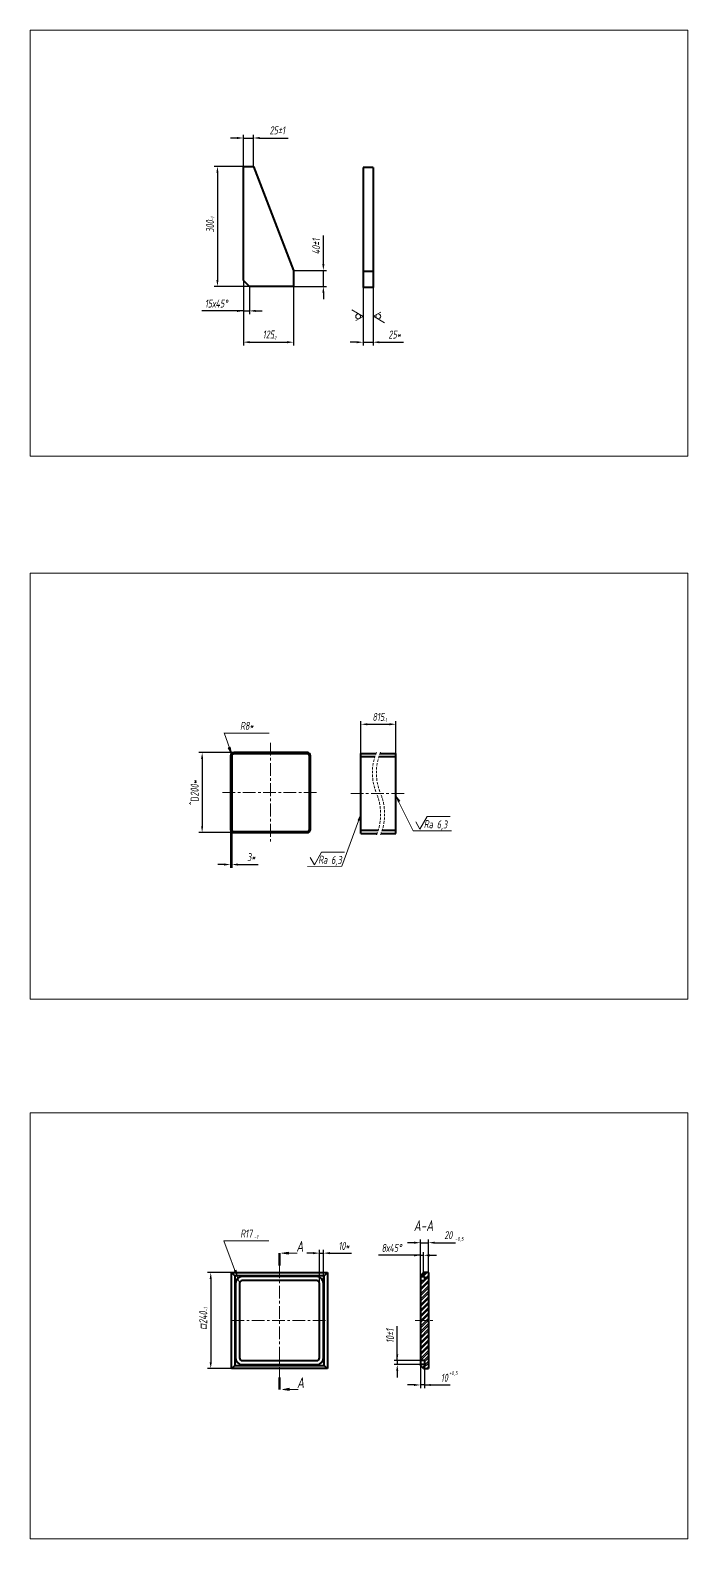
# Model space of a CAD drawing. Header units: millimetres. Extents: x 2336 to 4117, y 14795 to 41339.
# Drawn here: x 2472 to 4117, y 34814 to 38585 of the extents above; entities that cross this region are included whole.
import ezdxf

# ---------------------------------------------------------------- set-up
doc = ezdxf.new("R2010")
doc.units = ezdxf.units.MM
doc.linetypes.add('CENTER', pattern=[50.8, 31.75, -6.35, 6.35, -6.35])
doc.linetypes.add('HIDDEN', pattern=[9.525, 6.35, -3.175])
doc.layers.add('РАЗМЕРЫ', color=7, linetype='Continuous', lineweight=18)
doc.styles.get("Standard").update_dxf_attribs({"font": 'simplex.shx', "width": 0.7, "oblique": 10})
doc.dimstyles.new('Stand2', dxfattribs={"dimtxt": 10, "dimasz": 8, "dimexe": 4, "dimexo": 0, "dimgap": 4, "dimtad": 1, "dimdec": 0, "dimzin": 0, "dimdsep": 46, "dimtxsty": 'Standard', "dimcen": 0, "dimadec": 0, "dimazin": 0, "dimtfac": 1, "dimtdec": 0, "dimtmove": 0, "dimatfit": 3, "dimfxl": 0.18, "dimtolj": 1, "dimtzin": 0, "dimarcsym": 0})
doc.dimstyles.new('Stand4', dxfattribs={"dimtxt": 20, "dimasz": 16, "dimexe": 8, "dimexo": 0, "dimgap": 8, "dimtad": 1, "dimdec": 0, "dimzin": 0, "dimdsep": 46, "dimtxsty": 'Standard', "dimcen": 0, "dimadec": 0, "dimazin": 0, "dimtfac": 1, "dimtdec": 0, "dimtmove": 0, "dimatfit": 3, "dimfxl": 0.18, "dimtolj": 1, "dimtzin": 0, "dimarcsym": 0})
doc.dimstyles.new('Stand5', dxfattribs={"dimtxt": 25, "dimasz": 20, "dimexe": 10, "dimexo": 0, "dimgap": 8, "dimtad": 1, "dimdec": 0, "dimzin": 0, "dimdsep": 46, "dimtxsty": 'Standard', "dimcen": 0, "dimadec": 0, "dimazin": 0, "dimtfac": 1, "dimtdec": 0, "dimtmove": 0, "dimatfit": 3, "dimfxl": 0.18, "dimtolj": 1, "dimtzin": 0, "dimarcsym": 0})

# ---------------------------------------------------------------- blocks, each defined once
blk = doc.blocks.new('*D5067')
at = {"layer": 'DEFPOINTS', "color": 0, "lineweight": 18}
for p in [(2553.8, 38313.3), (2936.9, 38313.3), (2553.8, 37923.3)]:
    blk.add_point(p, dxfattribs=at)
at = {"layer": 'РАЗМЕРЫ', "color": 0, "lineweight": 18, "insert": (2927.9, 38114), "char_height": 10, "attachment_point": 5, "rotation": 90}
blk.add_mtext('\\A1;-1', dxfattribs=at)
blk = doc.blocks.new('*D5068')
at = {"layer": 'DEFPOINTS', "color": 0, "lineweight": 18}
for p in [(2977.5, 38160.2), (3367.5, 38160.2), (3367.5, 37806.7)]:
    blk.add_point(p, dxfattribs=at)
at = {"layer": 'РАЗМЕРЫ', "color": 0, "lineweight": 18, "insert": (3082.2, 37815.7), "char_height": 10, "attachment_point": 5}
blk.add_mtext('\\A1;-1', dxfattribs=at)
blk = doc.blocks.new('_NONE')
blk = doc.blocks.new('*D5071')
at = {"layer": 'DEFPOINTS', "color": 0, "lineweight": 18}
for p in [(3303.5, 37201.4), (3693.5, 37201.4), (3693.5, 36852)]:
    blk.add_point(p, dxfattribs=at)
at = {"layer": 'РАЗМЕРЫ', "color": 0, "lineweight": 18, "insert": (3359, 36861), "char_height": 10, "attachment_point": 5}
blk.add_mtext('\\A1;-1', dxfattribs=at)
blk = doc.blocks.new('*D5077')
at = {"layer": 'DEFPOINTS', "color": 0, "lineweight": 18}
for p in [(3398.9, 36828.3), (3008.9, 36385.4), (3398.9, 36385.4)]:
    blk.add_point(p, dxfattribs=at)
at = {"layer": 'РАЗМЕРЫ', "color": 0, "lineweight": 18, "insert": (3013.6, 36846.3), "char_height": 20, "attachment_point": 5}
blk.add_mtext('\\A1;R8*', dxfattribs=at)
blk = doc.blocks.new('*D5078')
at = {"layer": 'РАЗМЕРЫ', "color": 0, "insert": (3226.3, 36508.9), "char_height": 20, "attachment_point": 5, "rotation": 358.9105}
blk.add_mtext('\\A1; Ra 6,3  \\S;', dxfattribs=at)
blk = doc.blocks.new('*D5080')
at = {"layer": 'РАЗМЕРЫ', "color": 0, "insert": (3490.4, 36597.8), "char_height": 20, "attachment_point": 5, "rotation": 358.9105}
blk.add_mtext('\\A1; Ra 6,3  \\S;', dxfattribs=at)
blk = doc.blocks.new('*D5092')
at = {"layer": 'DEFPOINTS', "color": 0, "lineweight": 18}
for p in [(3030.2, 38315.8), (3005.2, 38244.8), (3030.2, 38244.8)]:
    blk.add_point(p, dxfattribs=at)
at = {"layer": 'РАЗМЕРЫ', "color": 0, "lineweight": -2}
for p, q in [((3005.2, 38244.8), (3005.2, 38323.8)), ((3030.2, 38244.8), (3030.2, 38323.8)), ((2989.2, 38315.8), (2973.2, 38315.8)), ((3005.2, 38315.8), (3030.2, 38315.8)), ((3046.2, 38315.8), (3117.5, 38315.8)), ((3046.2, 38315.8), (3117.5, 38315.8))]:
    blk.add_line(p, q, dxfattribs=at)
at = {"layer": 'РАЗМЕРЫ', "color": 0, "lineweight": 18}
for points in [[(2989.2, 38313.2), (2989.2, 38318.5), (3005.2, 38315.8)], [(3046.2, 38318.5), (3046.2, 38313.2), (3030.2, 38315.8)]]:
    blk.add_solid(points, dxfattribs=at)
at = {"layer": 'РАЗМЕРЫ', "color": 0, "lineweight": 18, "insert": (3089.9, 38335), "char_height": 20, "attachment_point": 5}
blk.add_mtext('\\A1;25%%p1', dxfattribs=at)
blk = doc.blocks.new('*D5095')
at = {"layer": 'DEFPOINTS', "color": 0, "lineweight": 18}
for p in [(3130.2, 37984.8), (3205.1, 37984.8), (3130.2, 37944.8)]:
    blk.add_point(p, dxfattribs=at)
at = {"layer": 'РАЗМЕРЫ', "color": 0, "lineweight": -2}
for p, q in [((3205.1, 38000.8), (3205.1, 38072.2)), ((3205.1, 38000.8), (3205.1, 38072.2)), ((3130.2, 37984.8), (3213.1, 37984.8)), ((3205.1, 37944.8), (3205.1, 37984.8)), ((3130.2, 37944.8), (3213.1, 37944.8)), ((3205.1, 37928.8), (3205.1, 37912.8))]:
    blk.add_line(p, q, dxfattribs=at)
at = {"layer": 'РАЗМЕРЫ', "color": 0, "lineweight": 18}
for points in [[(3202.4, 38000.8), (3207.8, 38000.8), (3205.1, 37984.8)], [(3207.8, 37928.8), (3202.4, 37928.8), (3205.1, 37944.8)]]:
    blk.add_solid(points, dxfattribs=at)
at = {"layer": 'РАЗМЕРЫ', "color": 0, "lineweight": 18, "insert": (3187.1, 38044.5), "char_height": 20, "attachment_point": 5, "rotation": 90}
blk.add_mtext('\\A1;40%%p1', dxfattribs=at)
blk = doc.blocks.new('*D5098')
at = {"layer": 'DEFPOINTS', "color": 0, "lineweight": 18}
for p in [(3005.2, 37959.8), (3020.2, 37944.8), (3020.2, 37883.6)]:
    blk.add_point(p, dxfattribs=at)
at = {"layer": 'РАЗМЕРЫ', "color": 0, "lineweight": -2}
for p, q in [((3005.2, 37959.8), (3005.2, 37875.6)), ((3020.2, 37944.8), (3020.2, 37875.6)), ((3005.2, 37883.6), (2901.6, 37883.6)), ((3005.2, 37883.6), (2901.6, 37883.6)), ((2989.2, 37883.6), (2973.2, 37883.6)), ((3005.2, 37883.6), (3020.2, 37883.6)), ((3036.2, 37883.6), (3052.2, 37883.6))]:
    blk.add_line(p, q, dxfattribs=at)
at = {"layer": 'РАЗМЕРЫ', "color": 0, "lineweight": 18}
for points in [[(2989.2, 37880.9), (2989.2, 37886.3), (3005.2, 37883.6)], [(3036.2, 37886.3), (3036.2, 37880.9), (3020.2, 37883.6)]]:
    blk.add_solid(points, dxfattribs=at)
at = {"layer": 'РАЗМЕРЫ', "color": 0, "lineweight": 18, "insert": (2937.4, 37902), "char_height": 20, "attachment_point": 5}
blk.add_mtext('\\A1;15х45%%d', dxfattribs=at)
blk = doc.blocks.new('*D5101')
at = {"layer": 'DEFPOINTS', "color": 0, "lineweight": 18}
for p in [(3005.2, 37960.3), (3130.2, 37944.9), (3130.2, 37805.4)]:
    blk.add_point(p, dxfattribs=at)
at = {"layer": 'РАЗМЕРЫ', "color": 0, "lineweight": -2}
for p, q in [((3005.2, 37960.3), (3005.2, 37797.4)), ((3130.2, 37944.9), (3130.2, 37797.4)), ((3021.2, 37805.4), (3114.2, 37805.4))]:
    blk.add_line(p, q, dxfattribs=at)
at = {"layer": 'РАЗМЕРЫ', "color": 0, "lineweight": 18}
for points in [[(3021.2, 37808.1), (3021.2, 37802.7), (3005.2, 37805.4)], [(3114.2, 37802.7), (3114.2, 37808.1), (3130.2, 37805.4)]]:
    blk.add_solid(points, dxfattribs=at)
at = {"layer": 'РАЗМЕРЫ', "color": 0, "lineweight": 18, "insert": (3067.7, 37824.6), "char_height": 20, "attachment_point": 5}
blk.add_mtext('\\A1;125', dxfattribs=at)
blk = doc.blocks.new('*D5104')
at = {"layer": 'DEFPOINTS', "color": 0, "lineweight": 18}
for p in [(3017.7, 38244.8), (2940.2, 37944.8), (3020.2, 37944.8)]:
    blk.add_point(p, dxfattribs=at)
at = {"layer": 'РАЗМЕРЫ', "color": 0, "lineweight": -2}
for p, q in [((3017.7, 38244.8), (2932.2, 38244.8)), ((2940.2, 38228.8), (2940.2, 37960.8)), ((3020.2, 37944.8), (2932.2, 37944.8))]:
    blk.add_line(p, q, dxfattribs=at)
at = {"layer": 'РАЗМЕРЫ', "color": 0, "lineweight": 18}
for points in [[(2942.9, 38228.8), (2937.6, 38228.8), (2940.2, 38244.8)], [(2937.6, 37960.8), (2942.9, 37960.8), (2940.2, 37944.8)]]:
    blk.add_solid(points, dxfattribs=at)
at = {"layer": 'РАЗМЕРЫ', "color": 0, "lineweight": 18, "insert": (2921.8, 38094.8), "char_height": 20, "attachment_point": 5, "rotation": 90}
blk.add_mtext('\\A1;300', dxfattribs=at)
blk = doc.blocks.new('*D5107')
at = {"layer": 'DEFPOINTS', "color": 0, "lineweight": 18}
for p in [(3304.3, 37942.4), (3329.3, 37942.4), (3329.3, 37805.3)]:
    blk.add_point(p, dxfattribs=at)
at = {"layer": 'РАЗМЕРЫ', "color": 0, "lineweight": -2}
for p, q in [((3304.3, 37942.4), (3304.3, 37797.3)), ((3329.3, 37942.4), (3329.3, 37797.3)), ((3288.3, 37805.3), (3272.3, 37805.3)), ((3304.3, 37805.3), (3329.3, 37805.3)), ((3345.3, 37805.3), (3405.5, 37805.3)), ((3345.3, 37805.3), (3405.5, 37805.3))]:
    blk.add_line(p, q, dxfattribs=at)
at = {"layer": 'РАЗМЕРЫ', "color": 0, "lineweight": 18}
for points in [[(3288.3, 37802.6), (3288.3, 37807.9), (3304.3, 37805.3)], [(3345.3, 37807.9), (3345.3, 37802.6), (3329.3, 37805.3)]]:
    blk.add_solid(points, dxfattribs=at)
at = {"layer": 'РАЗМЕРЫ', "color": 0, "lineweight": 18, "insert": (3383.4, 37824.4), "char_height": 20, "attachment_point": 5}
blk.add_mtext('\\A1;25*', dxfattribs=at)
blk = doc.blocks.new('*D5109')
at = {"layer": 'DEFPOINTS', "color": 0, "lineweight": 18}
for p in [(2981.4, 36779.4), (2902, 36579.4), (2981.4, 36579.4)]:
    blk.add_point(p, dxfattribs=at)
at = {"layer": 'РАЗМЕРЫ', "color": 0, "lineweight": -2}
for p, q in [((2981.4, 36779.4), (2894, 36779.4)), ((2902, 36763.4), (2902, 36595.4)), ((2981.4, 36579.4), (2894, 36579.4))]:
    blk.add_line(p, q, dxfattribs=at)
at = {"layer": 'РАЗМЕРЫ', "color": 0, "lineweight": 18}
for points in [[(2904.6, 36763.4), (2899.3, 36763.4), (2902, 36779.4)], [(2899.3, 36595.4), (2904.6, 36595.4), (2902, 36579.4)]]:
    blk.add_solid(points, dxfattribs=at)
at = {"layer": 'РАЗМЕРЫ', "color": 0, "lineweight": 18, "insert": (2883.2, 36679.4), "char_height": 20, "attachment_point": 5, "rotation": 90}
blk.add_mtext('\\A1;{\\Q0;^D}200*', dxfattribs=at)
blk = doc.blocks.new('*D5111')
at = {"layer": 'DEFPOINTS', "color": 0, "lineweight": 18}
for p in [(2973, 36587.8), (2976, 36587.8), (2976, 36499.6)]:
    blk.add_point(p, dxfattribs=at)
at = {"layer": 'РАЗМЕРЫ', "color": 0, "lineweight": -2}
for p, q in [((2973, 36587.8), (2973, 36491.6)), ((2976, 36587.8), (2976, 36491.6)), ((2957, 36499.6), (2941, 36499.6)), ((2973, 36499.6), (2976, 36499.6)), ((2992, 36499.6), (3041.7, 36499.6)), ((2992, 36499.6), (3041.7, 36499.6))]:
    blk.add_line(p, q, dxfattribs=at)
at = {"layer": 'РАЗМЕРЫ', "color": 0, "lineweight": 18}
for points in [[(2957, 36496.9), (2957, 36502.3), (2973, 36499.6)], [(2992, 36502.3), (2992, 36496.9), (2976, 36499.6)]]:
    blk.add_solid(points, dxfattribs=at)
at = {"layer": 'РАЗМЕРЫ', "color": 0, "lineweight": 18, "insert": (3024.9, 36518), "char_height": 20, "attachment_point": 5}
blk.add_mtext('\\A1;3*', dxfattribs=at)
blk = doc.blocks.new('*D5113')
at = {"layer": 'DEFPOINTS', "color": 0, "lineweight": 18}
for p in [(3386.3, 36850.3), (3299.2, 36769), (3386.3, 36769)]:
    blk.add_point(p, dxfattribs=at)
at = {"layer": 'РАЗМЕРЫ', "color": 0, "lineweight": -2}
for p, q in [((3299.2, 36769), (3299.2, 36858.3)), ((3315.2, 36850.3), (3370.3, 36850.3)), ((3386.3, 36769), (3386.3, 36858.3))]:
    blk.add_line(p, q, dxfattribs=at)
at = {"layer": 'РАЗМЕРЫ', "color": 0, "lineweight": 18}
for points in [[(3315.2, 36852.9), (3315.2, 36847.6), (3299.2, 36850.3)], [(3370.3, 36847.6), (3370.3, 36852.9), (3386.3, 36850.3)]]:
    blk.add_solid(points, dxfattribs=at)
at = {"layer": 'РАЗМЕРЫ', "color": 0, "lineweight": 18, "insert": (3342.7, 36868.7), "char_height": 20, "attachment_point": 5}
blk.add_mtext('\\A1;815', dxfattribs=at)
blk = doc.blocks.new('*D5157')
at = {"layer": 'DEFPOINTS', "color": 0, "lineweight": 18}
for p in [(3389.9, 35249.5), (3457.8, 35259.5), (3457.8, 35249.5)]:
    blk.add_point(p, dxfattribs=at)
at = {"layer": 'РАЗМЕРЫ', "color": 0, "linetype": 'Continuous', "lineweight": -2}
for p, q in [((3389.9, 35259.5), (3389.9, 35345.8)), ((3389.9, 35259.5), (3389.9, 35345.8)), ((3389.9, 35275.5), (3389.9, 35291.5)), ((3457.8, 35259.5), (3381.9, 35259.5)), ((3457.8, 35249.5), (3381.9, 35249.5)), ((3389.9, 35259.5), (3389.9, 35249.5)), ((3389.9, 35233.5), (3389.9, 35217.5))]:
    blk.add_line(p, q, dxfattribs=at)
at = {"layer": 'РАЗМЕРЫ', "color": 0, "lineweight": 18}
for points in [[(3387.2, 35275.5), (3392.5, 35275.5), (3389.9, 35259.5)], [(3392.5, 35233.5), (3387.2, 35233.5), (3389.9, 35249.5)]]:
    blk.add_solid(points, dxfattribs=at)
at = {"layer": 'РАЗМЕРЫ', "color": 0, "lineweight": 18, "insert": (3371.9, 35321.1), "char_height": 20, "attachment_point": 5, "rotation": 90}
blk.add_mtext('\\A1;10%%p1', dxfattribs=at)
blk = doc.blocks.new('*D5158')
at = {"layer": 'DEFPOINTS', "color": 0, "lineweight": 18}
for p in [(3447.8, 35249.5), (3457.8, 35249.5), (3447.8, 35198.6)]:
    blk.add_point(p, dxfattribs=at)
at = {"layer": 'РАЗМЕРЫ', "color": 0, "linetype": 'Continuous', "lineweight": -2}
for p, q in [((3447.8, 35249.5), (3447.8, 35190.6)), ((3457.8, 35249.5), (3457.8, 35190.6)), ((3431.8, 35198.6), (3415.8, 35198.6)), ((3457.8, 35198.6), (3447.8, 35198.6)), ((3457.8, 35198.6), (3522.6, 35198.6)), ((3457.8, 35198.6), (3522.6, 35198.6)), ((3473.8, 35198.6), (3489.8, 35198.6))]:
    blk.add_line(p, q, dxfattribs=at)
at = {"layer": 'РАЗМЕРЫ', "color": 0, "lineweight": 18}
for points in [[(3431.8, 35196), (3431.8, 35201.3), (3447.8, 35198.6)], [(3473.8, 35201.3), (3473.8, 35196), (3457.8, 35198.6)]]:
    blk.add_solid(points, dxfattribs=at)
at = {"layer": 'РАЗМЕРЫ', "color": 0, "lineweight": 18, "insert": (3507.7, 35216.6), "char_height": 20, "attachment_point": 5}
blk.add_mtext('\\A1;10', dxfattribs=at)
blk = doc.blocks.new('*D5159')
at = {"layer": 'DEFPOINTS', "color": 0, "lineweight": 18}
for p in [(3335.2, 35544.8), (3725.2, 35544.8), (3725.2, 35217.3)]:
    blk.add_point(p, dxfattribs=at)
at = {"layer": 'РАЗМЕРЫ', "color": 0, "lineweight": 18, "insert": (3530.3, 35227.3), "char_height": 10, "attachment_point": 5}
blk.add_mtext('\\A1;+0,5', dxfattribs=at)
blk = doc.blocks.new('*D5160')
at = {"layer": 'DEFPOINTS', "color": 0, "lineweight": 18}
for p in [(3455.8, 35522.8), (3447.8, 35471.5), (3455.8, 35479.5)]:
    blk.add_point(p, dxfattribs=at)
at = {"layer": 'РАЗМЕРЫ', "color": 0, "linetype": 'Continuous', "lineweight": -2}
for p, q in [((3447.8, 35471.5), (3447.8, 35530.8)), ((3455.8, 35479.5), (3455.8, 35530.8)), ((3447.8, 35522.8), (3342.6, 35522.8)), ((3447.8, 35522.8), (3342.6, 35522.8)), ((3431.8, 35522.8), (3415.8, 35522.8)), ((3447.8, 35522.8), (3455.8, 35522.8)), ((3471.8, 35522.8), (3487.8, 35522.8))]:
    blk.add_line(p, q, dxfattribs=at)
at = {"layer": 'РАЗМЕРЫ', "color": 0, "lineweight": 18}
for points in [[(3431.8, 35520.1), (3431.8, 35525.5), (3447.8, 35522.8)], [(3471.8, 35525.5), (3471.8, 35520.1), (3455.8, 35522.8)]]:
    blk.add_solid(points, dxfattribs=at)
at = {"layer": 'РАЗМЕРЫ', "color": 0, "lineweight": 18, "insert": (3375.7, 35541.2), "char_height": 20, "attachment_point": 5}
blk.add_mtext('\\A1;8х45%%d', dxfattribs=at)
blk = doc.blocks.new('*D5161')
at = {"layer": 'DEFPOINTS', "color": 0, "lineweight": 18}
for p in [(3467.8, 35554.3), (3447.8, 35459.1), (3467.8, 35479)]:
    blk.add_point(p, dxfattribs=at)
at = {"layer": 'РАЗМЕРЫ', "color": 0, "linetype": 'Continuous', "lineweight": -2}
for p, q in [((3431.8, 35554.3), (3415.8, 35554.3)), ((3447.8, 35459.1), (3447.8, 35562.3)), ((3447.8, 35554.3), (3467.8, 35554.3)), ((3467.8, 35479), (3467.8, 35562.3)), ((3483.8, 35554.3), (3535.4, 35554.3)), ((3483.8, 35554.3), (3535.4, 35554.3))]:
    blk.add_line(p, q, dxfattribs=at)
at = {"layer": 'РАЗМЕРЫ', "color": 0, "lineweight": 18}
for points in [[(3431.8, 35551.6), (3431.8, 35556.9), (3447.8, 35554.3)], [(3483.8, 35556.9), (3483.8, 35551.6), (3467.8, 35554.3)]]:
    blk.add_solid(points, dxfattribs=at)
at = {"layer": 'РАЗМЕРЫ', "color": 0, "lineweight": 18, "insert": (3517.6, 35573.1), "char_height": 20, "attachment_point": 5}
blk.add_mtext('\\A1;20', dxfattribs=at)
blk = doc.blocks.new('*D5162')
at = {"layer": 'DEFPOINTS', "color": 0, "lineweight": 18}
for p in [(3343, 35900.1), (3733, 35900.1), (3733, 35552.7)]:
    blk.add_point(p, dxfattribs=at)
at = {"layer": 'РАЗМЕРЫ', "color": 0, "lineweight": 18, "insert": (3545.1, 35562.7), "char_height": 10, "attachment_point": 5}
blk.add_mtext('\\A1;-0,5', dxfattribs=at)
blk = doc.blocks.new('*D5163')
at = {"layer": 'DEFPOINTS', "color": 0, "lineweight": 18}
for p in [(2975.9, 35479.5), (2923.5, 35239.5), (2975.9, 35239.5)]:
    blk.add_point(p, dxfattribs=at)
at = {"layer": 'РАЗМЕРЫ', "color": 0, "linetype": 'Continuous', "lineweight": -2}
for p, q in [((2975.9, 35479.5), (2915.5, 35479.5)), ((2923.5, 35463.5), (2923.5, 35255.5)), ((2975.9, 35239.5), (2915.5, 35239.5))]:
    blk.add_line(p, q, dxfattribs=at)
at = {"layer": 'РАЗМЕРЫ', "color": 0, "lineweight": 18}
for points in [[(2926.1, 35463.5), (2920.8, 35463.5), (2923.5, 35479.5)], [(2920.8, 35255.5), (2926.1, 35255.5), (2923.5, 35239.5)]]:
    blk.add_solid(points, dxfattribs=at)
at = {"layer": 'РАЗМЕРЫ', "color": 0, "lineweight": 18, "insert": (2904.7, 35359.5), "char_height": 20, "attachment_point": 5, "rotation": 90}
blk.add_mtext('\\A1;□240', dxfattribs=at)
blk = doc.blocks.new('*D5164')
at = {"layer": 'DEFPOINTS', "color": 0, "lineweight": 18}
for p in [(2537.5, 35590.4), (2919.7, 35590.4), (2537.5, 35200.4)]:
    blk.add_point(p, dxfattribs=at)
at = {"layer": 'РАЗМЕРЫ', "color": 0, "lineweight": 18, "insert": (2910.7, 35387.4), "char_height": 10, "attachment_point": 5, "rotation": 90}
blk.add_mtext('\\A1;-1', dxfattribs=at)
blk = doc.blocks.new('*D5165')
at = {"layer": 'DEFPOINTS', "color": 0, "lineweight": 18}
for p in [(3205.4, 35528.1), (3195.4, 35452.1), (3205.4, 35452.1)]:
    blk.add_point(p, dxfattribs=at)
at = {"layer": 'РАЗМЕРЫ', "color": 0, "linetype": 'Continuous', "lineweight": -2}
for p, q in [((3179.4, 35528.1), (3163.4, 35528.1)), ((3195.4, 35452.1), (3195.4, 35536.1)), ((3195.4, 35528.1), (3205.4, 35528.1)), ((3205.4, 35452.1), (3205.4, 35536.1)), ((3221.4, 35528.1), (3275.8, 35528.1)), ((3221.4, 35528.1), (3275.8, 35528.1))]:
    blk.add_line(p, q, dxfattribs=at)
at = {"layer": 'РАЗМЕРЫ', "color": 0, "lineweight": 18}
for points in [[(3179.4, 35525.5), (3179.4, 35530.8), (3195.4, 35528.1)], [(3221.4, 35530.8), (3221.4, 35525.5), (3205.4, 35528.1)]]:
    blk.add_solid(points, dxfattribs=at)
at = {"layer": 'РАЗМЕРЫ', "color": 0, "lineweight": 18, "insert": (3256.6, 35546.1), "char_height": 20, "attachment_point": 5}
blk.add_mtext('\\A1;10*', dxfattribs=at)
blk = doc.blocks.new('*D5179')
at = {"layer": 'DEFPOINTS', "color": 0, "lineweight": 18}
for p in [(2951.2, 35876.5), (3341.2, 35876.5), (3341.2, 35523.7)]:
    blk.add_point(p, dxfattribs=at)
at = {"layer": 'РАЗМЕРЫ', "color": 0, "lineweight": 18, "insert": (3146.2, 35545.2), "char_height": 27, "attachment_point": 5}
blk.add_mtext('\\A1;A', dxfattribs=at)
blk = doc.blocks.new('*D5180')
at = {"layer": 'DEFPOINTS', "color": 0, "lineweight": 18}
for p in [(2953, 35535.8), (3343, 35535.8), (3343, 35183)]:
    blk.add_point(p, dxfattribs=at)
at = {"layer": 'РАЗМЕРЫ', "color": 0, "lineweight": 18, "insert": (3148, 35204.5), "char_height": 27, "attachment_point": 5}
blk.add_mtext('\\A1;A', dxfattribs=at)
blk = doc.blocks.new('*D5181')
at = {"layer": 'DEFPOINTS', "color": 0, "lineweight": 18}
for p in [(3397.7, 35559), (3007.7, 35116.1), (3397.7, 35116.1)]:
    blk.add_point(p, dxfattribs=at)
at = {"layer": 'РАЗМЕРЫ', "color": 0, "lineweight": 18, "insert": (3012.4, 35577), "char_height": 20, "attachment_point": 5}
blk.add_mtext('\\A1;R17', dxfattribs=at)
blk = doc.blocks.new('*D5182')
at = {"layer": 'DEFPOINTS', "color": 0, "lineweight": 18}
for p in [(2842.7, 35912), (3232.7, 35912), (3232.7, 35559.2)]:
    blk.add_point(p, dxfattribs=at)
at = {"layer": 'РАЗМЕРЫ', "color": 0, "lineweight": 18, "insert": (3037, 35568.2), "char_height": 10, "attachment_point": 5}
blk.add_mtext('\\A1;-1', dxfattribs=at)
blk = doc.blocks.new('*D5183')
at = {"layer": 'DEFPOINTS', "color": 0, "lineweight": 18}
for p in [(3234.9, 35931), (3624.9, 35931), (3624.9, 35575.4)]:
    blk.add_point(p, dxfattribs=at)
at = {"layer": 'РАЗМЕРЫ', "color": 0, "lineweight": 18, "insert": (3455.6, 35596.9), "char_height": 27, "attachment_point": 5}
blk.add_mtext('\\A1;A-А', dxfattribs=at)

msp = doc.modelspace()

# ---------------------------------------------------------------- hatches: boundary and pattern name
at = {"linetype": 'Continuous', "lineweight": 18}
h = msp.add_hatch(dxfattribs=at)
h.set_pattern_fill('ANSI32', style=0)
h.set_pattern_definition([(45, (788.68, 28766.487), (-6.735192, 6.735192), []), (45, (793.17, 28766.487), (-6.735192, 6.735192), [])])
h.paths.add_polyline_path([(3457.77, 35259.52), (3457.77, 35249.52), (3447.77, 35249.52), (3447.77, 35247.52), (3455.77, 35239.52), (3467.77, 35239.52), (3467.77, 35479.52), (3455.77, 35479.52), (3447.77, 35471.52), (3447.77, 35469.52), (3457.77, 35469.52), (3457.77, 35459.52), (3447.77, 35459.52), (3447.77, 35259.52)], flags=0)
at = {"layer": 'РАЗМЕРЫ', "linetype": 'Continuous', "lineweight": 18}
h = msp.add_hatch(color=256, dxfattribs=at)
h.dxf.hatch_style = 1
h.paths.add_polyline_path([(2971.18, 36788.98), (2970.1, 36792.07), (2972.22, 36792.87), (2972.7, 36790.45)])
h.paths.add_polyline_path([(2971.18, 36788.98), (2969.4, 36787.25), (2967.23, 36790.97), (2970.1, 36792.07)])
h.paths.add_polyline_path([(2971.18, 36788.98), (2972.7, 36790.45), (2974.57, 36781.12), (2974.1, 36780.67)])
h.paths.add_polyline_path([(2971.18, 36788.98), (2974.1, 36780.67), (2973.55, 36780.13), (2969.4, 36787.25)])
h.paths.add_polyline_path([(2974.1, 36780.67), (2975.4, 36776.96), (2973.55, 36780.13)])
h.paths.add_polyline_path([(2974.57, 36781.12), (2975.4, 36776.96), (2974.1, 36780.67)])
h = msp.add_hatch(color=256, dxfattribs=at)
h.dxf.hatch_style = 1
h.paths.add_polyline_path([(3392.26, 36659.05), (3393.81, 36656.17), (3391.85, 36655.05), (3390.99, 36657.36)])
h.paths.add_polyline_path([(3392.26, 36659.05), (3393.75, 36661.03), (3396.48, 36657.69), (3393.81, 36656.17)])
h.paths.add_polyline_path([(3392.26, 36659.05), (3390.99, 36657.36), (3387.69, 36666.28), (3388.08, 36666.8)])
h.paths.add_polyline_path([(3392.26, 36659.05), (3388.08, 36666.8), (3388.54, 36667.42), (3393.75, 36661.03)])
h.paths.add_polyline_path([(3388.08, 36666.8), (3386.22, 36670.26), (3388.54, 36667.42)])
h.paths.add_polyline_path([(3387.69, 36666.28), (3386.22, 36670.26), (3388.08, 36666.8)])
h = msp.add_hatch(color=256, dxfattribs=at)
h.dxf.hatch_style = 1
h.paths.add_polyline_path([(3295.09, 36612.67), (3294.04, 36609.57), (3291.88, 36610.24), (3292.99, 36612.44)])
h.paths.add_polyline_path([(3295.09, 36612.67), (3297.56, 36612.93), (3296.98, 36608.66), (3294.04, 36609.57)])
h.paths.add_polyline_path([(3295.09, 36612.67), (3292.99, 36612.44), (3297.27, 36620.94), (3297.91, 36621.01)])
h.paths.add_polyline_path([(3295.09, 36612.67), (3297.91, 36621.01), (3298.67, 36621.09), (3297.56, 36612.93)])
h.paths.add_polyline_path([(3297.91, 36621.01), (3299.17, 36624.73), (3298.67, 36621.09)])
h.paths.add_polyline_path([(3297.27, 36620.94), (3299.17, 36624.73), (3297.91, 36621.01)])
h = msp.add_hatch(color=256, dxfattribs=at)
h.dxf.hatch_style = 1
h.paths.add_polyline_path([(3117.64, 35528.3), (3117.64, 35530.97), (3101.64, 35528.3)])
h.paths.add_polyline_path([(3101.64, 35528.3), (3117.64, 35528.3), (3117.64, 35525.63)])
h = msp.add_hatch(color=256, dxfattribs=at)
h.dxf.hatch_style = 1
h.paths.add_polyline_path([(2985.75, 35481.64), (2984.67, 35484.73), (2986.78, 35485.53), (2987.26, 35483.11)])
h.paths.add_polyline_path([(2985.75, 35481.64), (2983.96, 35479.92), (2981.79, 35483.64), (2984.67, 35484.73)])
h.paths.add_polyline_path([(2985.75, 35481.64), (2987.26, 35483.11), (2989.13, 35473.78), (2988.66, 35473.33)])
h.paths.add_polyline_path([(2985.75, 35481.64), (2988.66, 35473.33), (2988.11, 35472.8), (2983.96, 35479.92)])
h.paths.add_polyline_path([(2988.66, 35473.33), (2989.96, 35469.63), (2988.11, 35472.8)])
h.paths.add_polyline_path([(2989.13, 35473.78), (2989.96, 35469.63), (2988.66, 35473.33)])
h = msp.add_hatch(color=256, dxfattribs=at)
h.dxf.hatch_style = 1
h.paths.add_polyline_path([(3119.5, 35190.31), (3103.5, 35187.64), (3119.5, 35187.64)])
h.paths.add_polyline_path([(3119.5, 35184.98), (3119.5, 35187.64), (3103.5, 35187.64)])

# ---------------------------------------------------------------- linework, layer by layer
at = {"color": 7, "linetype": 'Continuous', "lineweight": 40}
for p, q in [((3005.24, 38244.78), (3030.24, 38244.78)), ((3005.24, 37959.78), (3005.24, 38244.78)), ((3030.24, 38244.78), (3130.24, 37984.78)), ((3329.27, 38242.44), (3304.27, 38242.44)), ((3304.27, 38242.44), (3304.27, 37982.44)), ((3329.27, 38242.44), (3329.27, 37982.44)), ((3130.24, 37984.78), (3130.24, 37944.78)), ((3329.27, 37982.44), (3304.27, 37982.44)), ((3304.27, 37982.44), (3304.27, 37942.44)), ((3329.27, 37982.44), (3329.27, 37942.44)), ((3005.24, 37959.78), (3020.24, 37944.78)), ((3130.24, 37944.78), (3020.24, 37944.78)), ((3329.27, 37942.44), (3304.27, 37942.44)), ((2973.04, 36771.41), (2973.04, 36587.41)), ((2976.04, 36771.41), (2976.04, 36587.41)), ((3165.04, 36779.41), (2981.04, 36779.41)), ((3165.04, 36776.41), (2981.04, 36776.41)), ((3170.04, 36587.41), (3170.04, 36771.41)), ((3173.04, 36587.41), (3173.04, 36771.41)), ((3299.17, 36769.33), (3299.17, 36777.33)), ((3299.17, 36777.33), (3336.78, 36777.33)), ((3346.78, 36777.33), (3386.26, 36777.33)), ((3386.26, 36769.33), (3386.26, 36777.33)), ((3299.17, 36769.33), (3333.97, 36769.33)), ((3299.17, 36585.33), (3299.17, 36769.33)), ((3343.97, 36769.33), (3386.26, 36769.33)), ((3386.26, 36585.33), (3386.26, 36769.33)), ((2981.04, 36582.41), (3165.04, 36582.41)), ((3299.17, 36577.33), (3299.17, 36585.33)), ((3299.17, 36585.33), (3342.14, 36585.33)), ((3352.14, 36585.33), (3386.26, 36585.33)), ((3386.26, 36577.33), (3386.26, 36585.33)), ((2981.04, 36579.41), (3165.04, 36579.41)), ((3299.17, 36577.33), (3339.33, 36577.33)), ((3349.33, 36577.33), (3386.26, 36577.33)), ((2975.42, 35239.52), (2975.42, 35479.52)), ((2975.42, 35479.52), (2983.42, 35471.52)), ((2975.42, 35479.52), (3215.42, 35479.52)), ((2983.42, 35471.52), (2983.42, 35247.52)), ((3207.42, 35471.52), (2983.42, 35471.52)), ((2985.42, 35452.52), (2985.42, 35266.52)), ((2995.42, 35452.52), (2995.42, 35266.52)), ((3188.42, 35469.52), (3002.42, 35469.52)), ((3188.42, 35459.52), (3002.42, 35459.52)), ((3195.42, 35266.52), (3195.42, 35452.52)), ((3205.42, 35266.52), (3205.42, 35452.52)), ((3207.42, 35471.52), (3215.42, 35479.52)), ((3207.42, 35247.52), (3207.42, 35471.52)), ((3215.42, 35479.52), (3215.42, 35239.52)), ((3447.77, 35471.52), (3455.77, 35479.52)), ((3447.77, 35471.52), (3447.77, 35469.52)), ((3447.77, 35469.52), (3457.77, 35469.52)), ((3447.77, 35469.52), (3447.77, 35459.52)), ((3447.77, 35459.52), (3447.77, 35259.52)), ((3447.77, 35459.52), (3457.77, 35459.52)), ((3467.77, 35479.52), (3455.77, 35479.52)), ((3457.77, 35469.52), (3457.77, 35459.52)), ((3467.77, 35479.52), (3467.77, 35239.52)), ((2975.42, 35239.52), (2983.42, 35247.52)), ((3215.42, 35239.52), (2975.42, 35239.52)), ((2983.42, 35247.52), (3207.42, 35247.52)), ((3002.42, 35259.52), (3188.42, 35259.52)), ((3002.42, 35249.52), (3188.42, 35249.52)), ((3207.42, 35247.52), (3215.42, 35239.52)), ((3457.77, 35259.52), (3447.77, 35259.52)), ((3447.77, 35259.52), (3447.77, 35249.52)), ((3447.77, 35249.52), (3447.77, 35247.52)), ((3457.77, 35249.52), (3447.77, 35249.52)), ((3455.77, 35239.52), (3447.77, 35247.52)), ((3455.77, 35239.52), (3467.77, 35239.52)), ((3457.77, 35259.52), (3457.77, 35249.52))]:
    msp.add_line(p, q, dxfattribs=at)
for centre, radius, start, end in [((2981.04, 36771.41), 8, 90, 180), ((2981.04, 36771.41), 5, 90, 180), ((3165.04, 36771.41), 8, 0, 90), ((3165.04, 36771.41), 5, 0, 90), ((2981.04, 36587.41), 8, 180, 270), ((2981.04, 36587.41), 5, 180, 270), ((3165.04, 36587.41), 5, 270, 0), ((3165.04, 36587.41), 8, 270, 0), ((3002.42, 35452.52), 17, 90, 180), ((3002.42, 35452.52), 7, 90, 180), ((3188.42, 35452.52), 17, 0, 90), ((3188.42, 35452.52), 7, 0, 90), ((3002.42, 35266.52), 17, 180, 270), ((3002.42, 35266.52), 7, 180, 270), ((3188.42, 35266.52), 17, 270, 0), ((3188.42, 35266.52), 7, 270, 0)]:
    msp.add_arc(centre, radius, start, end, dxfattribs=at)
at = {"color": 7, "linetype": 'HIDDEN', "lineweight": 18}
for centre, start, end in [((3461.86, 36728.92), 157.38014, 202.61986), ((3471.86, 36728.92), 157.38014, 202.61986), ((3214.24, 36625.74), 337.38014, 22.61986), ((3224.24, 36625.74), 337.38014, 22.61986)]:
    msp.add_arc(centre, 134.13, start, end, dxfattribs=at)
at = {"layer": 'РАЗМЕРЫ', "color": 0, "lineweight": 18}
for p, q in [((3304.27, 37869.85), (3276.28, 37886.01)), ((3304.27, 37869.85), (3285.98, 37859.29)), ((3330.18, 37870.05), (3348.47, 37880.61)), ((3330.18, 37870.05), (3358.17, 37853.89)), ((3446.63, 36587.99), (3436.07, 36606.28)), ((3446.63, 36587.99), (3464.93, 36619.69)), ((3464.93, 36619.69), (3522.11, 36619.69)), ((3182.55, 36499.11), (3171.99, 36517.39)), ((3182.55, 36499.11), (3200.85, 36530.8)), ((3200.85, 36530.8), (3258.03, 36530.8))]:
    msp.add_line(p, q, dxfattribs=at)
at = {"layer": 'РАЗМЕРЫ', "linetype": 'Continuous', "lineweight": 18}
for p, q in [((2975.4, 36776.96), (2957.37, 36828.56)), ((2957.46, 36828.31), (3069.78, 36828.31)), ((2972.22, 36792.87), (2967.23, 36790.97)), ((2967.23, 36790.97), (2975.4, 36776.96)), ((2975.4, 36776.96), (2972.22, 36792.87)), ((3396.48, 36657.69), (3386.22, 36670.26)), ((3386.26, 36670.16), (3429.81, 36583.94)), ((3299.12, 36624.64), (3251.63, 36495.34)), ((3299.17, 36624.73), (3291.88, 36610.24)), ((3296.98, 36608.66), (3299.17, 36624.73)), ((3429.81, 36583.94), (3525.6, 36583.94)), ((3251.63, 36495.34), (3165.47, 36494.99)), ((2956.24, 35559.01), (3068.56, 35559.01)), ((2995.59, 35453.58), (2956.31, 35559.13)), ((3117.64, 35530.97), (3101.64, 35528.3)), ((3101.64, 35528.3), (3139.96, 35528.3)), ((3101.64, 35528.3), (3117.64, 35525.63)), ((3117.64, 35525.63), (3117.64, 35530.97)), ((2986.78, 35485.53), (2981.79, 35483.64)), ((2989.96, 35469.63), (2986.78, 35485.53)), ((3119.5, 35190.31), (3103.5, 35187.64)), ((3103.5, 35187.64), (3141.82, 35187.64)), ((3103.5, 35187.64), (3119.5, 35184.98)), ((3119.5, 35184.98), (3119.5, 35190.31))]:
    msp.add_line(p, q, dxfattribs=at)
at = {"layer": 'РАЗМЕРЫ', "color": 0, "linetype": 'CENTER', "lineweight": 18}
for p, q in [((3073.04, 36804.2), (3073.04, 36556.98)), ((2953.17, 36679.41), (3190, 36679.41)), ((3273.62, 36677.33), (3409.69, 36677.33))]:
    msp.add_line(p, q, dxfattribs=at)
at = {"layer": 'РАЗМЕРЫ', "linetype": 'Continuous', "lineweight": 200}
for p, q in [((3095.42, 35497.45), (3095.42, 35528.31)), ((3095.42, 35217.45), (3095.42, 35187.01))]:
    msp.add_line(p, q, dxfattribs=at)
at = {"layer": 'РАЗМЕРЫ', "linetype": 'CENTER', "lineweight": 18}
for p, q in [((3095.42, 35497.45), (3095.42, 35217.45)), ((2975.42, 35359.52), (3215.42, 35359.52)), ((3434.29, 35359.52), (3480.45, 35359.52))]:
    msp.add_line(p, q, dxfattribs=at)
at = {"layer": 'РАЗМЕРЫ', "color": 0, "lineweight": 18}
for points in [[(2471.91, 38585.36), (4116.53, 38585.36), (4116.53, 37520.5), (2471.91, 37520.5)], [(2471.91, 37227.67), (4116.53, 37227.67), (4116.53, 36162.81), (2471.91, 36162.81)], [(2471.91, 35878.84), (4116.53, 35878.84), (4116.53, 34813.99), (2471.91, 34813.99)]]:
    msp.add_lwpolyline(points, close=True, dxfattribs=at)
at = {"layer": 'РАЗМЕРЫ', "linetype": 'Continuous', "lineweight": 18}
for centre in [(3292.08, 37869.85), (3342.37, 37870.05)]:
    msp.add_circle(centre, 6.1, dxfattribs=at)

# ---------------------------------------------------------------- dimensions: what is measured, and where the dimension line sits
at = {"layer": 'РАЗМЕРЫ', "color": 0, "lineweight": 18}
for base, p1, p2, text, picture, middle in [((3030.24, 38315.84), (3005.24, 38244.78), (3030.24, 38244.78), '25%%p1', '*D5092', (3089.86, 38335.02)), ((3329.27, 37805.26), (3304.27, 37942.44), (3329.27, 37942.44), '25*', '*D5107', (3383.37, 37824.45)), ((3386.26, 36850.28), (3299.17, 36768.96), (3386.26, 36768.96), '815', '*D5113', (3342.71, 36868.7))]:
    dim = msp.add_linear_dim(base=base, p1=p1, p2=p2, text=text, dimstyle='Stand4', dxfattribs=at)
    dim.commit()
    dim.dimension.update_dxf_attribs({"geometry": picture, "text_midpoint": middle})
at = {"layer": 'РАЗМЕРЫ', "color": 0, "linetype": 'Continuous', "lineweight": 18}
for base, p1, p2, picture, middle in [((2936.93, 38313.29), (2553.75, 37923.29), (2553.75, 38313.29), '*D5067', (2936.93, 38114.05)), ((2919.7, 35590.43), (2537.52, 35200.43), (2537.52, 35590.43), '*D5164', (2919.7, 35387.41))]:
    dim = msp.add_linear_dim(base=base, p1=p1, p2=p2, angle=90, text='-1', dimstyle='Stand2', override={"dimse1": 1, "dimse2": 1, "dimsd1": 1, "dimsd2": 1}, dxfattribs=at)
    dim.commit()
    dim.dimension.update_dxf_attribs({"geometry": picture, "text_midpoint": middle, "dimtype": 160})
at = {"layer": 'РАЗМЕРЫ', "color": 0, "lineweight": 18}
dim = msp.add_linear_dim(base=(2940.22, 37944.78), p1=(3017.74, 38244.78), p2=(3020.24, 37944.78), angle=90, dimstyle='Stand4', dxfattribs=at)
dim.commit()
dim.dimension.update_dxf_attribs({"geometry": '*D5104', "text_midpoint": (2921.81, 38094.78)})
at = {"layer": 'РАЗМЕРЫ', "color": 0, "linetype": 'Continuous', "lineweight": 18}
for base, p1, p2, text, dimstyle, override, picture, middle in [((3367.49, 37806.72), (2977.49, 38160.16), (3367.49, 38160.16), '-1', 'Stand2', {"dimzin": 12, "dimblk1": 'NONE', "dimblk2": 'NONE', "dimsah": 1, "dimse1": 1, "dimse2": 1, "dimsd1": 1, "dimsd2": 1, "dimtofl": 0}, '*D5068', (3082.18, 37806.72)), ((3693.54, 36851.98), (3303.54, 37201.42), (3693.54, 37201.42), '-1', 'Stand2', {"dimzin": 12, "dimblk1": 'NONE', "dimblk2": 'NONE', "dimsah": 1, "dimse1": 1, "dimse2": 1, "dimsd1": 1, "dimsd2": 1, "dimtofl": 0}, '*D5071', (3358.99, 36851.98)), ((3398.94, 36828.31), (3008.94, 36385.37), (3398.94, 36385.37), 'R8*', 'Stand4', {"dimblk1": 'NONE', "dimblk2": 'NONE', "dimsah": 1, "dimse1": 1, "dimse2": 1, "dimsd1": 1, "dimsd2": 1}, '*D5077', (3013.62, 36828.31)), ((3232.69, 35559.15), (2842.69, 35911.99), (3232.69, 35911.99), '-1', 'Stand2', {"dimzin": 12, "dimblk1": 'NONE', "dimblk2": 'NONE', "dimsah": 1, "dimse1": 1, "dimse2": 1, "dimsd1": 1, "dimsd2": 1, "dimtofl": 0}, '*D5182', (3037.01, 35559.15)), ((3624.91, 35575.4), (3234.91, 35931), (3624.91, 35931), 'A-А', 'Stand5', {"dimtxt": 27, "dimblk1": 'NONE', "dimblk2": 'NONE', "dimsah": 1, "dimse1": 1, "dimse2": 1, "dimsd1": 1, "dimsd2": 1}, '*D5183', (3455.58, 35575.4)), ((3341.19, 35523.67), (2951.19, 35876.5), (3341.19, 35876.5), 'A', 'Stand5', {"dimtxt": 27, "dimblk1": 'NONE', "dimblk2": 'NONE', "dimsah": 1, "dimse1": 1, "dimse2": 1, "dimsd1": 1, "dimsd2": 1}, '*D5179', (3146.19, 35523.67)), ((3733.04, 35552.73), (3343.04, 35900.09), (3733.04, 35900.09), '-0,5', 'Stand2', {"dimzin": 12, "dimblk1": 'NONE', "dimblk2": 'NONE', "dimsah": 1, "dimse1": 1, "dimse2": 1, "dimsd1": 1, "dimsd2": 1, "dimtofl": 0}, '*D5162', (3545.13, 35552.73)), ((3397.72, 35559.01), (3007.72, 35116.07), (3397.72, 35116.07), 'R17', 'Stand4', {"dimblk1": 'NONE', "dimblk2": 'NONE', "dimsah": 1, "dimse1": 1, "dimse2": 1, "dimsd1": 1, "dimsd2": 1}, '*D5181', (3012.4, 35559.01)), ((3343.05, 35183.01), (2953.05, 35535.85), (3343.05, 35535.85), 'A', 'Stand5', {"dimtxt": 27, "dimblk1": 'NONE', "dimblk2": 'NONE', "dimsah": 1, "dimse1": 1, "dimse2": 1, "dimsd1": 1, "dimsd2": 1}, '*D5180', (3148.05, 35183.01)), ((3725.19, 35217.3), (3335.19, 35544.82), (3725.19, 35544.82), '+0,5', 'Stand2', {"dimzin": 12, "dimblk1": 'NONE', "dimblk2": 'NONE', "dimsah": 1, "dimse1": 1, "dimse2": 1, "dimsd1": 1, "dimsd2": 1, "dimtofl": 0}, '*D5159', (3530.28, 35217.3))]:
    dim = msp.add_linear_dim(base=base, p1=p1, p2=p2, text=text, dimstyle=dimstyle, override=override, dxfattribs=at)
    dim.commit()
    dim.dimension.update_dxf_attribs({"geometry": picture, "text_midpoint": middle, "dimtype": 160})
at = {"layer": 'РАЗМЕРЫ', "color": 0, "lineweight": 18}
for base, p1, p2, angle, text, picture, middle in [((3205.1, 37984.78), (3130.24, 37944.78), (3130.24, 37984.78), 90, '40%%p1', '*D5095', (3187.1, 38044.47)), ((2901.98, 36579.41), (2981.4, 36779.41), (2981.4, 36579.41), 90, '{\\Q0;^D}200*', '*D5109', (2883.21, 36679.41)), ((2976.04, 36499.62), (2973.04, 36587.78), (2976.04, 36587.78), 180, '3*', '*D5111', (3024.88, 36518.03))]:
    dim = msp.add_linear_dim(base=base, p1=p1, p2=p2, angle=angle, text=text, dimstyle='Stand4', dxfattribs=at)
    dim.commit()
    dim.dimension.update_dxf_attribs({"geometry": picture, "text_midpoint": middle})
dim = msp.add_linear_dim(base=(3020.24, 37883.6), p1=(3005.24, 37959.78), p2=(3020.24, 37944.78), text='15х45%%d', dimstyle='Stand4', dxfattribs=at)
dim.commit()
dim.dimension.update_dxf_attribs({"geometry": '*D5098', "text_midpoint": (2937.42, 37883.6), "dimtype": 160})
dim = msp.add_linear_dim(base=(3130.24, 37805.4), p1=(3005.24, 37960.35), p2=(3130.24, 37944.86), dimstyle='Stand4', dxfattribs=at)
dim.commit()
dim.dimension.update_dxf_attribs({"geometry": '*D5101', "text_midpoint": (3067.74, 37824.58)})
at = {"layer": 'РАЗМЕРЫ'}
for p1, p2, picture, middle in [((3311.6, 36580.58), (3355.6, 36579.74), '*D5080', (3490.03, 36577.18)), ((3047.53, 36491.69), (3091.52, 36490.85), '*D5078', (3225.95, 36488.3))]:
    dim = msp.add_diameter_dim_2p(p1=p1, p2=p2, text=' Ra 6,3  \\S;', dimstyle='Stand4', override={"dimse1": 1, "dimsd1": 1, "dimsd2": 1}, dxfattribs=at)
    dim.commit()
    dim.dimension.update_dxf_attribs({"geometry": picture, "text_midpoint": middle, "dimtype": 163})
at = {"layer": 'РАЗМЕРЫ', "linetype": 'Continuous', "lineweight": 18}
dim = msp.add_linear_dim(base=(3467.77, 35554.28), p1=(3447.77, 35459.12), p2=(3467.77, 35479.04), angle=180, dimstyle='Stand4', dxfattribs=at)
dim.commit()
dim.dimension.update_dxf_attribs({"geometry": '*D5161', "text_midpoint": (3517.59, 35573.05)})
dim = msp.add_linear_dim(base=(3205.42, 35528.15), p1=(3195.42, 35452.15), p2=(3205.42, 35452.15), text='10*', dimstyle='Stand4', dxfattribs=at)
dim.commit()
dim.dimension.update_dxf_attribs({"geometry": '*D5165', "text_midpoint": (3256.62, 35546.15)})
dim = msp.add_linear_dim(base=(3455.77, 35522.79), p1=(3447.77, 35471.52), p2=(3455.77, 35479.52), text='8х45%%d', dimstyle='Stand4', dxfattribs=at)
dim.commit()
dim.dimension.update_dxf_attribs({"geometry": '*D5160', "text_midpoint": (3375.68, 35522.79), "dimtype": 160})
dim = msp.add_linear_dim(base=(2923.46, 35239.52), p1=(2975.9, 35479.52), p2=(2975.9, 35239.52), angle=270, text='□240', dimstyle='Stand4', dxfattribs=at)
dim.commit()
dim.dimension.update_dxf_attribs({"geometry": '*D5163', "text_midpoint": (2904.69, 35359.52)})
dim = msp.add_linear_dim(base=(3389.87, 35249.52), p1=(3457.77, 35259.52), p2=(3457.77, 35249.52), angle=90, text='10%%p1', dimstyle='Stand4', dxfattribs=at)
dim.commit()
dim.dimension.update_dxf_attribs({"geometry": '*D5157', "text_midpoint": (3389.87, 35321.12), "dimtype": 160})
dim = msp.add_linear_dim(base=(3447.77, 35198.64), p1=(3457.77, 35249.52), p2=(3447.77, 35249.52), angle=180, dimstyle='Stand4', dxfattribs=at)
dim.commit()
dim.dimension.update_dxf_attribs({"geometry": '*D5158', "text_midpoint": (3507.7, 35198.64), "dimtype": 160})

doc.saveas('drawing.dxf')
